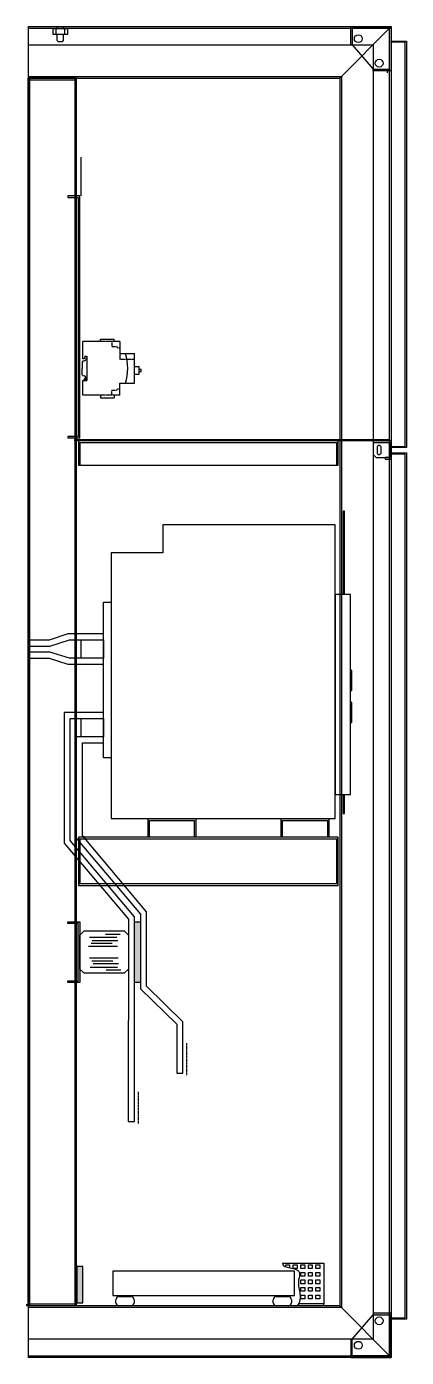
# Model space of a CAD drawing. Header units: millimetres. Extents: x 3151 to 30896, y 1337 to 7086.
# Drawn here: x 13934 to 14561, y 4337 to 6537 of the extents above; entities that cross this region are included whole.
import ezdxf

# ---------------------------------------------------------------- set-up
doc = ezdxf.new("R2010")
doc.units = ezdxf.units.MM
doc.linetypes.add('CENTER', pattern=[2, 1.25, -0.25, 0.25, -0.25])
doc.linetypes.add('DASHED', pattern=[0.75, 0.5, -0.25])

msp = doc.modelspace()

# ---------------------------------------------------------------- hatches: boundary and pattern name
for points in [[(14506.5, 6463.7), (14506.5, 6466.3), (14533.8, 6466.3), (14533.8, 6534), (14472.1, 6534), (14472.1, 6506.7), (14469.5, 6506.7), (14469.5, 6536.7), (14536.5, 6536.7), (14536.5, 6463.7)], [(14022, 6256.7), (14002, 6256.7), (14002, 6254), (14019.3, 6254), (14019.3, 5859.3), (14002, 5859.3), (14002, 5856.7), (14022, 5856.7)], [(14536.5, 5851.7), (14506.5, 5851.7), (14506.5, 5849), (14533.8, 5849), (14533.8, 5824.3), (14526.5, 5824.3), (14526.5, 5821.7), (14536.5, 5821.7)], [(14211, 5197.2), (14214, 5197.2), (14214, 5227.2), (14134, 5227.2), (14134, 5197.2), (14137, 5197.2), (14137, 5224.2), (14211, 5224.2)], [(14431, 5197.2), (14434, 5197.2), (14434, 5227.2), (14354, 5227.2), (14354, 5197.2), (14357, 5197.2), (14357, 5224.2), (14431, 5224.2)], [(14022, 4956.7), (14002, 4956.7), (14002, 4959.3), (14019.3, 4959.3), (14019.3, 5054), (14002, 5054), (14002, 5056.7), (14022, 5056.7)], [(14122, 4956.7), (14112, 4956.7), (14112, 5056.7), (14122, 5056.7)], [(14017, 4426.7), (14027, 4426.7), (14027, 4486.7), (14017, 4486.7)], [(14506.5, 4409.7), (14506.5, 4407), (14533.8, 4407), (14533.8, 4339.3), (14472.1, 4339.3), (14472.1, 4366.7), (14469.5, 4366.7), (14469.5, 4336.7), (14536.5, 4336.7), (14536.5, 4409.7)]]:
    msp.add_hatch(color=7).paths.add_polyline_path(points)

# ---------------------------------------------------------------- linework, layer by layer
at = {"color": 7}
for p, q in [((13936.5, 6536.7), (14006.5, 6536.7)), ((13936.5, 6536.7), (14536.5, 6536.7)), ((13936.5, 6536.7), (13936.5, 4336.7)), ((13936.5, 6534), (14536.5, 6534)), ((13984.5, 6533.7), (13984.5, 6536.7)), ((13994.5, 6536.7), (13994.5, 6533.7)), ((14536.5, 6536.7), (14451.5, 6451.7)), ((14469.5, 6506.7), (14469.5, 6536.7)), ((14469.5, 6536.7), (14536.5, 6536.7)), ((14533.8, 6534), (14472.1, 6534)), ((14472.1, 6534), (14472.1, 6506.7)), ((14533.8, 4336.7), (14533.8, 6536.7)), ((14533.8, 6466.3), (14533.8, 6534)), ((14536.5, 6536.7), (14536.5, 4336.7)), ((14536.5, 6536.7), (14536.5, 6463.7)), ((13977.6, 6533.7), (14001.4, 6533.7)), ((13977.6, 6523.7), (13977.6, 6533.7)), ((14001.4, 6523.7), (13977.6, 6523.7)), ((13982.5, 6523.7), (13982.5, 6533.7)), ((13982.5, 6533.7), (13996.5, 6533.7)), ((13996.5, 6523.7), (13982.5, 6523.7)), ((13984.5, 6513.8), (13984.5, 6523.7)), ((13986.5, 6511.8), (13984.5, 6513.8)), ((13994.5, 6513.8), (13992.5, 6511.8)), ((13994.5, 6523.7), (13994.5, 6513.8)), ((13996.5, 6533.7), (13996.5, 6523.7)), ((14001.4, 6533.7), (14001.4, 6523.7)), ((14536.5, 6510.8), (14536.5, 6512.8)), ((14536.5, 6512.8), (14561.5, 6512.8)), ((14561.5, 6512.8), (14561.5, 5840.8)), ((13936.5, 6506.7), (14506.5, 6506.7)), ((13992.5, 6511.8), (13986.5, 6511.8)), ((14472.1, 6506.7), (14469.5, 6506.7)), ((14472.1, 6506.7), (14506.5, 6466.3)), ((14506.5, 6506.7), (14506.5, 4366.7)), ((14536.5, 6510.8), (14536.5, 5842.8)), ((14559.5, 6510.8), (14536.5, 6510.8)), ((14559.5, 5842.8), (14559.5, 6510.8)), ((13936.5, 6454.3), (14454.1, 6454.3)), ((13936.5, 6451.7), (14451.5, 6451.7)), ((13936.5, 4422.2), (13936.5, 6451.2)), ((14016.5, 6451.2), (13936.5, 6451.2)), ((13936.5, 6451.2), (13936.5, 4422.2)), ((13939.1, 4422.2), (13939.1, 6451.2)), ((13939.1, 6448.5), (14013.8, 6448.5)), ((14013.8, 6451.2), (14013.8, 4422.2)), ((14016.5, 4422.2), (14016.5, 6451.2)), ((14451.5, 6451.7), (14451.5, 4421.7)), ((14454.1, 6454.3), (14454.1, 4419)), ((14506.5, 6463.7), (14506.5, 6466.3)), ((14506.5, 6466.3), (14533.8, 6466.3)), ((14536.5, 6463.7), (14506.5, 6463.7)), ((14530.2, 6460.5), (14530.2, 6463.2)), ((14024, 6256.7), (14024, 6320.6)), ((14022, 6256.7), (14002, 6256.7)), ((14002, 6256.7), (14002, 6254)), ((14002, 6254), (14019.3, 6254)), ((14019.3, 6254), (14019.3, 5859.3)), ((14022, 5856.7), (14022, 6256.7)), ((14027, 5987.7), (14027, 6016.2)), ((14056.2, 6016.2), (14027, 6016.2)), ((14056.2, 6016.2), (14056.2, 6020.2)), ((14056.2, 6020.2), (14078.5, 6020.2)), ((14078.5, 6016.2), (14078.5, 6020.2)), ((14088, 6016.2), (14078.5, 6016.2)), ((14088, 6016.2), (14088, 5996.2)), ((14029, 5987.7), (14027, 5987.7)), ((14029.8, 5991.7), (14029, 5987.7)), ((14029.8, 5991.7), (14033.4, 5991.7)), ((14031.5, 5989.3), (14031.5, 5986.1)), ((14033.4, 5991.7), (14033.4, 5951.7)), ((14088, 5996.2), (14112, 5996.2)), ((14112, 5947.2), (14112, 5996.2)), ((14025.8, 5982.2), (14025.8, 5971.7)), ((14025.8, 5961.2), (14025.8, 5971.7)), ((14112, 5974.8), (14119.6, 5974.8)), ((14112, 5962.1), (14119.6, 5962.1)), ((14119.6, 5962.1), (14119.6, 5974.8)), ((14119.6, 5970.6), (14123, 5970.6)), ((14119.6, 5966.5), (14123, 5966.5)), ((14123, 5966.5), (14123, 5970.6)), ((14027, 5951.7), (14033.4, 5951.7)), ((14027, 5927.2), (14027, 5951.7)), ((14030, 5955.7), (14028, 5951.7)), ((14032, 5951.7), (14030, 5955.7)), ((14031.5, 5954), (14031.5, 5957.3)), ((14088, 5947.2), (14112, 5947.2)), ((14088, 5927.2), (14088, 5947.2)), ((14056.2, 5927.2), (14027, 5927.2)), ((14056.2, 5927.2), (14056.2, 5923.2)), ((14056.2, 5923.2), (14078.5, 5923.2)), ((14088, 5927.2), (14078.5, 5927.2)), ((14078.5, 5927.2), (14078.5, 5923.2)), ((14019.3, 5859.3), (14002, 5859.3)), ((14002, 5859.3), (14002, 5856.7)), ((14002, 5856.7), (14022, 5856.7)), ((14013.8, 5851.7), (14013.8, 5854.3)), ((14013.8, 5854.3), (14533.8, 5854.3)), ((14533.8, 5854.3), (14533.8, 5851.7)), ((14533.8, 5851.7), (14013.8, 5851.7)), ((14448.6, 5851.7), (14019.6, 5851.7)), ((14019.6, 5851.7), (14019.6, 5811.7)), ((14019.6, 5849), (14448.6, 5849)), ((14022.3, 5811.7), (14022.3, 5849)), ((14446, 5849), (14446, 5811.7)), ((14448.6, 5811.7), (14448.6, 5851.7)), ((14536.5, 5851.7), (14506.5, 5851.7)), ((14506.5, 5851.7), (14506.5, 5849)), ((14506.5, 5849), (14506.5, 5829.3)), ((14506.5, 5849), (14533.8, 5849)), ((14513, 5840.7), (14513, 5832.7)), ((14516.5, 5844.2), (14516.5, 5844.2)), ((14520, 5832.7), (14520, 5840.7)), ((14533.8, 5849), (14533.8, 5824.3)), ((14536.5, 5821.7), (14536.5, 5851.7)), ((14536.5, 5842.8), (14559.5, 5842.8)), ((14536.5, 5840.8), (14536.5, 5842.8)), ((14561.5, 5840.8), (14536.5, 5840.8)), ((14536.5, 5829.8), (14536.5, 5831.8)), ((14536.5, 5831.8), (14561.5, 5831.8)), ((14561.5, 5831.8), (14561.5, 4399.8)), ((14019.6, 5811.7), (14448.6, 5811.7)), ((14506.5, 5829.3), (14511.5, 5824.3)), ((14511.5, 5824.3), (14526.5, 5824.3)), ((14516.5, 5829.2), (14516.5, 5829.2)), ((14526.5, 5824.3), (14526.5, 5821.7)), ((14533.8, 5824.3), (14526.5, 5824.3)), ((14526.5, 5821.7), (14536.5, 5821.7)), ((14536.5, 5829.8), (14536.5, 4401.8)), ((14559.5, 5829.8), (14536.5, 5829.8)), ((14559.5, 4401.8), (14559.5, 5829.8)), ((14459, 5735.9, -0.7), (14457, 5735.9, -0.7)), ((14457, 5735.9, -0.7), (14457, 5597.7, -0.7)), ((14459, 5597.7, -0.7), (14459, 5735.9, -0.7)), ((14444, 5713), (14158.9, 5713)), ((14158.9, 5713), (14158.9, 5666.5)), ((14444, 5227.7), (14444, 5713)), ((14158.9, 5666.5), (14073.5, 5666.5)), ((14073.5, 5666.5), (14073.5, 5227.7)), ((14469, 5597.7), (14444, 5597.7)), ((14444, 5597.7), (14444, 5267.3)), ((14469, 5267.3), (14469, 5597.7)), ((14060.9, 5327.9), (14060.9, 5585.4)), ((14060.9, 5585.4), (14073.5, 5585.4)), ((14073.5, 5585.4), (14073.5, 5327.9)), ((13971, 5522.6), (13936.5, 5522.6)), ((14001.8, 5532.6), (13971, 5522.6)), ((13972.3, 5512.7), (14004.5, 5522.7)), ((14060.9, 5532.6), (14001.8, 5532.6)), ((14004.5, 5522.7), (14060.9, 5522.7)), ((14023.9, 5492.7), (14023.9, 5522.7)), ((14023.9, 5522.7), (14060.9, 5522.7)), ((14060.9, 5522.7), (14060.9, 5532.6)), ((14060.9, 5522.7), (14060.9, 5492.7)), ((13936.5, 5512.7), (13972.3, 5512.7)), ((13972.3, 5502.7), (13936.5, 5502.7)), ((14004.5, 5492.7), (13972.3, 5502.7)), ((13936.5, 5492.7), (13971, 5492.7)), ((13971, 5492.7), (14001.8, 5482.7)), ((14001.8, 5482.7), (14060.9, 5482.7)), ((14060.9, 5492.7), (14004.5, 5492.7)), ((14060.9, 5492.7), (14023.9, 5492.7)), ((14060.9, 5482.7), (14060.9, 5492.7)), ((14471.5, 5472.3), (14469, 5472.3)), ((14469, 5472.3), (14469, 5439)), ((14471.5, 5439), (14471.5, 5472.3)), ((14469, 5439), (14471.5, 5439)), ((14471.5, 5419.3), (14469, 5419.3)), ((14469, 5419.3), (14469, 5386)), ((14471.5, 5386), (14471.5, 5419.3)), ((14060.9, 5402.7), (13996, 5402.7)), ((13996, 5402.7), (13996, 5187)), ((14006, 5191.2), (14006, 5392.7)), ((14006, 5392.7), (14060.9, 5392.7)), ((14023.9, 5362.7), (14023.9, 5392.7)), ((14023.9, 5392.7), (14060.9, 5392.7)), ((14060.9, 5392.7), (14060.9, 5402.7)), ((14060.9, 5392.7), (14060.9, 5362.7)), ((14469, 5386), (14471.5, 5386)), ((14060.9, 5362.7), (14016, 5362.7)), ((14016, 5362.7), (14016, 5195.3)), ((14060.9, 5362.7), (14023.9, 5362.7)), ((14026, 5199.4), (14026, 5352.7)), ((14026, 5352.7), (14060.9, 5352.7)), ((14060.9, 5352.7), (14060.9, 5362.7)), ((14073.5, 5327.9), (14060.9, 5327.9)), ((14444, 5267.3), (14469, 5267.3)), ((14457, 5267.3, -0.7), (14457, 5235.9, -0.7)), ((14459, 5235.9, -0.7), (14459, 5267.3, -0.7)), ((14073.5, 5227.7), (14444, 5227.7)), ((14214, 5227.2), (14134, 5227.2)), ((14134, 5227.2), (14134, 5197.2)), ((14137, 5197.2), (14137, 5224.2)), ((14137, 5224.2), (14211, 5224.2)), ((14211, 5224.2), (14211, 5197.2)), ((14214, 5197.2), (14214, 5227.2)), ((14434, 5227.2), (14354, 5227.2)), ((14354, 5227.2), (14354, 5197.2)), ((14357, 5197.2), (14357, 5224.2)), ((14357, 5224.2), (14431, 5224.2)), ((14431, 5224.2), (14431, 5197.2)), ((14434, 5197.2), (14434, 5227.2)), ((14457, 5235.9, -0.7), (14459, 5235.9, -0.7)), ((14016, 5195.3), (14121.9, 5069.4)), ((14019.5, 5196.7), (14019.5, 5116.7)), ((14448.5, 5196.7), (14019.5, 5196.7)), ((14019.5, 5194), (14448.5, 5194)), ((14022.1, 5119.3), (14022.1, 5194)), ((14131.9, 5073.5), (14026, 5199.4)), ((14134, 5197.2), (14137, 5197.2)), ((14211, 5197.2), (14214, 5197.2)), ((14211, 5197.2), (14214, 5197.2)), ((14354, 5197.2), (14357, 5197.2)), ((14431, 5197.2), (14434, 5197.2)), ((14431, 5197.2), (14434, 5197.2)), ((14445.8, 5194), (14445.8, 5119.3)), ((14448.5, 5116.7), (14448.5, 5196.7)), ((13996, 5187), (14102, 5061)), ((14112, 5065.2), (14006, 5191.2)), ((14448.5, 5119.3), (14019.5, 5119.3)), ((14019.5, 5116.7), (14448.5, 5116.7)), ((14102, 5061), (14101.9, 4726.7)), ((14111.9, 4726.7), (14112, 5065.2)), ((14121.9, 5069.4), (14121.9, 4946.2)), ((14131.9, 4950.4), (14131.9, 5073.5)), ((14002, 5054), (14002, 5056.7)), ((14002, 5056.7), (14022, 5056.7)), ((14019.3, 5054), (14002, 5054)), ((14019.3, 4959.3), (14019.3, 5054)), ((14022, 5056.7), (14022, 4956.7)), ((14022, 5034.7), (14029, 5041.7)), ((14029, 5041.7), (14095, 5041.7)), ((14095, 5041.7), (14102, 5034.7)), ((14112, 4956.7), (14112, 5056.7)), ((14112, 5056.7), (14122, 5056.7)), ((14122, 5056.7), (14122, 4956.7)), ((14022, 4978.7), (14022, 5034.7)), ((14083.8, 5016.1), (14036.3, 5016.1)), ((14083, 5031.1), (14037.5, 5031.1)), ((14075.3, 5021), (14040.3, 5021)), ((14084.6, 5025.4), (14042.4, 5025.4)), ((14088.3, 5036), (14064.3, 5036)), ((14102, 5034.7), (14102, 4978.7)), ((14085, 4996.5), (14037.5, 4996.5)), ((14029, 4971.7), (14022, 4978.7)), ((14084.2, 4981.5), (14038.7, 4981.5)), ((14076.5, 4991.6), (14041.6, 4991.6)), ((14085.8, 4987.2), (14043.6, 4987.2)), ((14089.5, 4976.6), (14065.5, 4976.6)), ((14102, 4978.7), (14095, 4971.7)), ((14002, 4956.7), (14002, 4959.3)), ((14002, 4959.3), (14019.3, 4959.3)), ((14022, 4956.7), (14002, 4956.7)), ((14095, 4971.7), (14029, 4971.7)), ((14122, 4956.7), (14112, 4956.7)), ((14191.9, 4891.6), (14131.9, 4950.4)), ((14121.9, 4946.2), (14181.9, 4887.4)), ((14181.9, 4887.4), (14181.9, 4806.7)), ((14191.9, 4806.7), (14191.9, 4891.6)), ((14181.9, 4806.7), (14191.9, 4806.7)), ((14101.9, 4726.7), (14111.9, 4726.7)), ((14356.5, 4492.2), (14424.8, 4492.2)), ((14362.1, 4486.7), (14362.1, 4489.7)), ((14362.1, 4489.7), (14368.4, 4489.7)), ((14368.4, 4489.7), (14368.4, 4485.1)), ((14374.6, 4483.5), (14374.6, 4489.7)), ((14374.6, 4489.7), (14380.9, 4489.7)), ((14380.9, 4489.7), (14380.9, 4483.5)), ((14387.1, 4483.5), (14387.1, 4489.7)), ((14387.1, 4489.7), (14393.4, 4489.7)), ((14393.4, 4489.7), (14393.4, 4483.5)), ((14399.6, 4483.5), (14399.6, 4489.7)), ((14399.6, 4489.7), (14405.9, 4489.7)), ((14405.9, 4489.7), (14405.9, 4483.5)), ((14412.1, 4483.5), (14412.1, 4489.7)), ((14412.1, 4489.7), (14418.4, 4489.7)), ((14418.4, 4489.7), (14418.4, 4483.5)), ((14424.8, 4492.2), (14424.8, 4425.2)), ((14027, 4486.7), (14017, 4486.7)), ((14017, 4486.7), (14017, 4426.7)), ((14027, 4426.7), (14027, 4486.7)), ((14376.5, 4479.1), (14076.5, 4479.1)), ((14076.5, 4479.1), (14076.5, 4439.1)), ((14380.9, 4483.5), (14374.6, 4483.5)), ((14376.5, 4439.1), (14376.5, 4479.1)), ((14393.4, 4483.5), (14387.1, 4483.5)), ((14387.1, 4471), (14387.1, 4477.2)), ((14387.1, 4477.2), (14393.4, 4477.2)), ((14393.4, 4471), (14387.1, 4471)), ((14393.4, 4477.2), (14393.4, 4471)), ((14405.9, 4483.5), (14399.6, 4483.5)), ((14399.6, 4471), (14399.6, 4477.2)), ((14399.6, 4477.2), (14405.9, 4477.2)), ((14405.9, 4471), (14399.6, 4471)), ((14405.9, 4477.2), (14405.9, 4471)), ((14418.4, 4483.5), (14412.1, 4483.5)), ((14412.1, 4471), (14412.1, 4477.2)), ((14412.1, 4477.2), (14418.4, 4477.2)), ((14418.4, 4471), (14412.1, 4471)), ((14418.4, 4477.2), (14418.4, 4471)), ((14387.1, 4458.5), (14387.1, 4464.7)), ((14387.1, 4464.7), (14393.4, 4464.7)), ((14393.4, 4458.5), (14387.1, 4458.5)), ((14387.1, 4446), (14387.1, 4452.2)), ((14387.1, 4452.2), (14393.4, 4452.2)), ((14393.4, 4446), (14387.1, 4446)), ((14393.4, 4464.7), (14393.4, 4458.5)), ((14393.4, 4452.2), (14393.4, 4446)), ((14399.6, 4458.5), (14399.6, 4464.7)), ((14399.6, 4464.7), (14405.9, 4464.7)), ((14405.9, 4458.5), (14399.6, 4458.5)), ((14399.6, 4446), (14399.6, 4452.2)), ((14399.6, 4452.2), (14405.9, 4452.2)), ((14405.9, 4446), (14399.6, 4446)), ((14405.9, 4464.7), (14405.9, 4458.5)), ((14405.9, 4452.2), (14405.9, 4446)), ((14412.1, 4458.5), (14412.1, 4464.7)), ((14412.1, 4464.7), (14418.4, 4464.7)), ((14418.4, 4458.5), (14412.1, 4458.5)), ((14412.1, 4446), (14412.1, 4452.2)), ((14412.1, 4452.2), (14418.4, 4452.2)), ((14418.4, 4446), (14412.1, 4446)), ((14418.4, 4464.7), (14418.4, 4458.5)), ((14418.4, 4452.2), (14418.4, 4446)), ((13933.8, 4424.8), (13933.8, 4422.2)), ((13933.8, 4422.2), (13936.5, 4422.2)), ((13936.5, 4422.2), (14016.5, 4422.2)), ((14013.8, 4424.8), (13939.1, 4424.8)), ((14017, 4426.7), (14027, 4426.7)), ((14076.5, 4439.1), (14376.5, 4439.1)), ((14081.5, 4427.1), (14081.5, 4432.1)), ((14086.5, 4437.1), (14106.5, 4437.1)), ((14088.7, 4422.1), (14086.5, 4422.1)), ((14106.5, 4422.1), (14104.3, 4422.1)), ((14111.5, 4432.1), (14111.5, 4427.1)), ((14341.5, 4427.1), (14341.5, 4432.1)), ((14346.5, 4437.1), (14366.5, 4437.1)), ((14348.7, 4422.1), (14346.5, 4422.1)), ((14366.5, 4422.1), (14364.3, 4422.1)), ((14371.5, 4432.1), (14371.5, 4427.1)), ((14381.1, 4422.2), (14424.8, 4422.2)), ((14424.8, 4425.2), (14383.5, 4425.2)), ((14424.8, 4425.2), (14386.9, 4425.2)), ((14387.1, 4433.5), (14387.1, 4439.7)), ((14387.1, 4439.7), (14393.4, 4439.7)), ((14393.4, 4433.5), (14387.1, 4433.5)), ((14393.4, 4439.7), (14393.4, 4433.5)), ((14399.6, 4433.5), (14399.6, 4439.7)), ((14399.6, 4439.7), (14405.9, 4439.7)), ((14405.9, 4433.5), (14399.6, 4433.5)), ((14405.9, 4439.7), (14405.9, 4433.5)), ((14412.1, 4433.5), (14412.1, 4439.7)), ((14412.1, 4439.7), (14418.4, 4439.7)), ((14418.4, 4433.5), (14412.1, 4433.5)), ((14418.4, 4439.7), (14418.4, 4433.5)), ((14424.8, 4422.2), (14424.8, 4425.2)), ((14451.5, 4421.7), (13936.5, 4421.7)), ((14454.1, 4419), (13936.5, 4419)), ((14536.5, 4336.7), (14451.5, 4421.7)), ((14472.1, 4366.7), (14506.5, 4407)), ((14536.5, 4409.7), (14506.5, 4409.7)), ((14506.5, 4409.7), (14506.5, 4407)), ((14506.5, 4407), (14533.8, 4407)), ((14533.8, 4407), (14533.8, 4339.3)), ((14536.5, 4336.7), (14536.5, 4409.7)), ((14536.5, 4401.8), (14559.5, 4401.8)), ((14536.5, 4399.8), (14536.5, 4401.8)), ((14561.5, 4399.8), (14536.5, 4399.8)), ((14506.5, 4366.7), (13936.5, 4366.7)), ((14472.1, 4366.7), (14469.5, 4366.7)), ((14469.5, 4366.7), (14469.5, 4336.7)), ((14472.1, 4339.3), (14472.1, 4366.7)), ((13936.5, 4339.3), (14536.5, 4339.3)), ((14536.5, 4336.7), (13936.5, 4336.7)), ((14469.5, 4336.7), (14536.5, 4336.7)), ((14533.8, 4339.3), (14472.1, 4339.3))]:
    msp.add_line(p, q, dxfattribs=at)
at = {"color": 7, "linetype": 'DASHED'}
for p, q in [((14078.5, 6016.2), (14056.2, 6016.2)), ((14074.5, 6016.2), (14074.5, 6007.7)), ((14074.5, 6007.7), (14082.7, 6007.7)), ((14082.7, 6007.7), (14084.5, 6005.5)), ((14084.5, 6005.5), (14088, 6005.5)), ((14088, 5996.2), (14088, 5986.7)), ((14088, 5986.7), (14112, 5986.7)), ((14078.5, 5927.2), (14056.2, 5927.2)), ((14074.5, 5935.6), (14082.7, 5935.6)), ((14074.5, 5927.2), (14074.5, 5935.6)), ((14082.7, 5935.6), (14084.5, 5937.9)), ((14084.5, 5937.9), (14088, 5937.9))]:
    msp.add_line(p, q, dxfattribs=at)
at = {"color": 7, "linetype": 'CENTER'}
for p, q in [((14198.1, 4855.9), (14198.1, 4803.4)), ((14118.1, 4775.9), (14118.1, 4723.4))]:
    msp.add_line(p, q, dxfattribs=at)
at = {"color": 7, "linetype": 'Continuous'}
for centre in [(14482, 6516.7), (14482, 6516.7), (14516.5, 6476.2), (14516.5, 6476.2), (14516.5, 4397.2), (14516.5, 4397.2), (14482, 4356.7), (14482, 4356.7)]:
    msp.add_circle(centre, 6.5, dxfattribs=at)
at = {"color": 7}
for centre, radius, start, end in [((14028.6, 5981.2), 3.02, 84.9756, 160.6873), ((14029.1, 5986.7), 2.5, 265.4883, 345.5747), ((14024, 5971.7), 77, 341.4548, 18.5452), ((14028.6, 5962.2), 3.02, 199.3127, 275.0244), ((14029.1, 5956.7), 2.5, 14.4253, 94.5117), ((14516.5, 5840.7), 3.5, 90, 180), ((14516.5, 5832.7), 3.5, 180, 270), ((14516.5, 5840.7), 3.5, 0, 90), ((14516.5, 5832.7), 3.5, 270, 0), ((14086.5, 4432.1), 5, 90, 180), ((14086.5, 4427.1), 5, 180, 270), ((14106.5, 4432.1), 5, 0, 90), ((14106.5, 4427.1), 5, 270, 0), ((14346.5, 4432.1), 5, 90, 180), ((14346.5, 4427.1), 5, 180, 270), ((14366.5, 4432.1), 5, 0, 90), ((14366.5, 4427.1), 5, 270, 0)]:
    msp.add_arc(centre, radius, start, end, dxfattribs=at)
at = {"color": 7, "start_tangent": (0.056658, -0.998394), "end_tangent": (-0.729337, -0.684154)}
msp.add_spline([(14356.5, 4492.2), (14369.5, 4484.8), (14384.9, 4476.6), (14383.4, 4465.1), (14385.2, 4443.9), (14381.1, 4422.2)], degree=3, dxfattribs=at)

doc.saveas('drawing.dxf')
